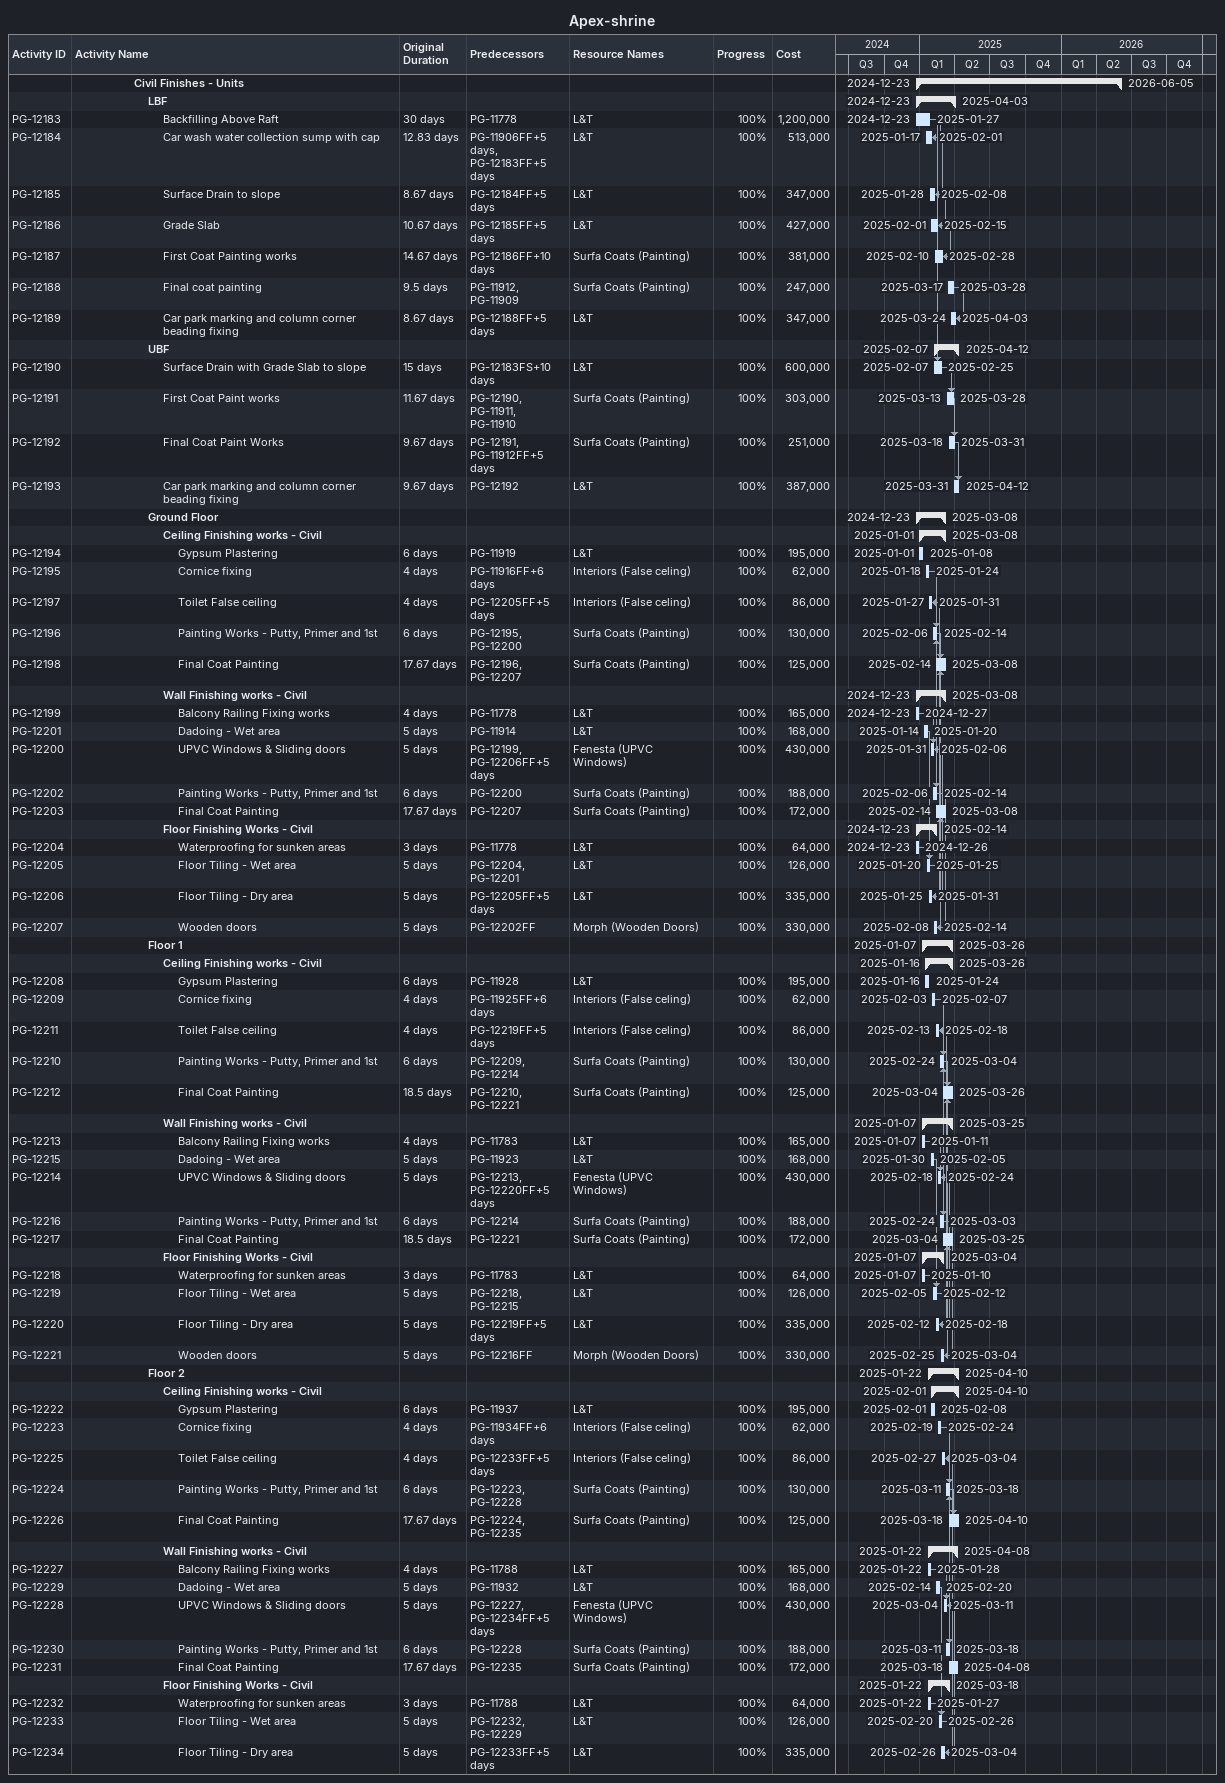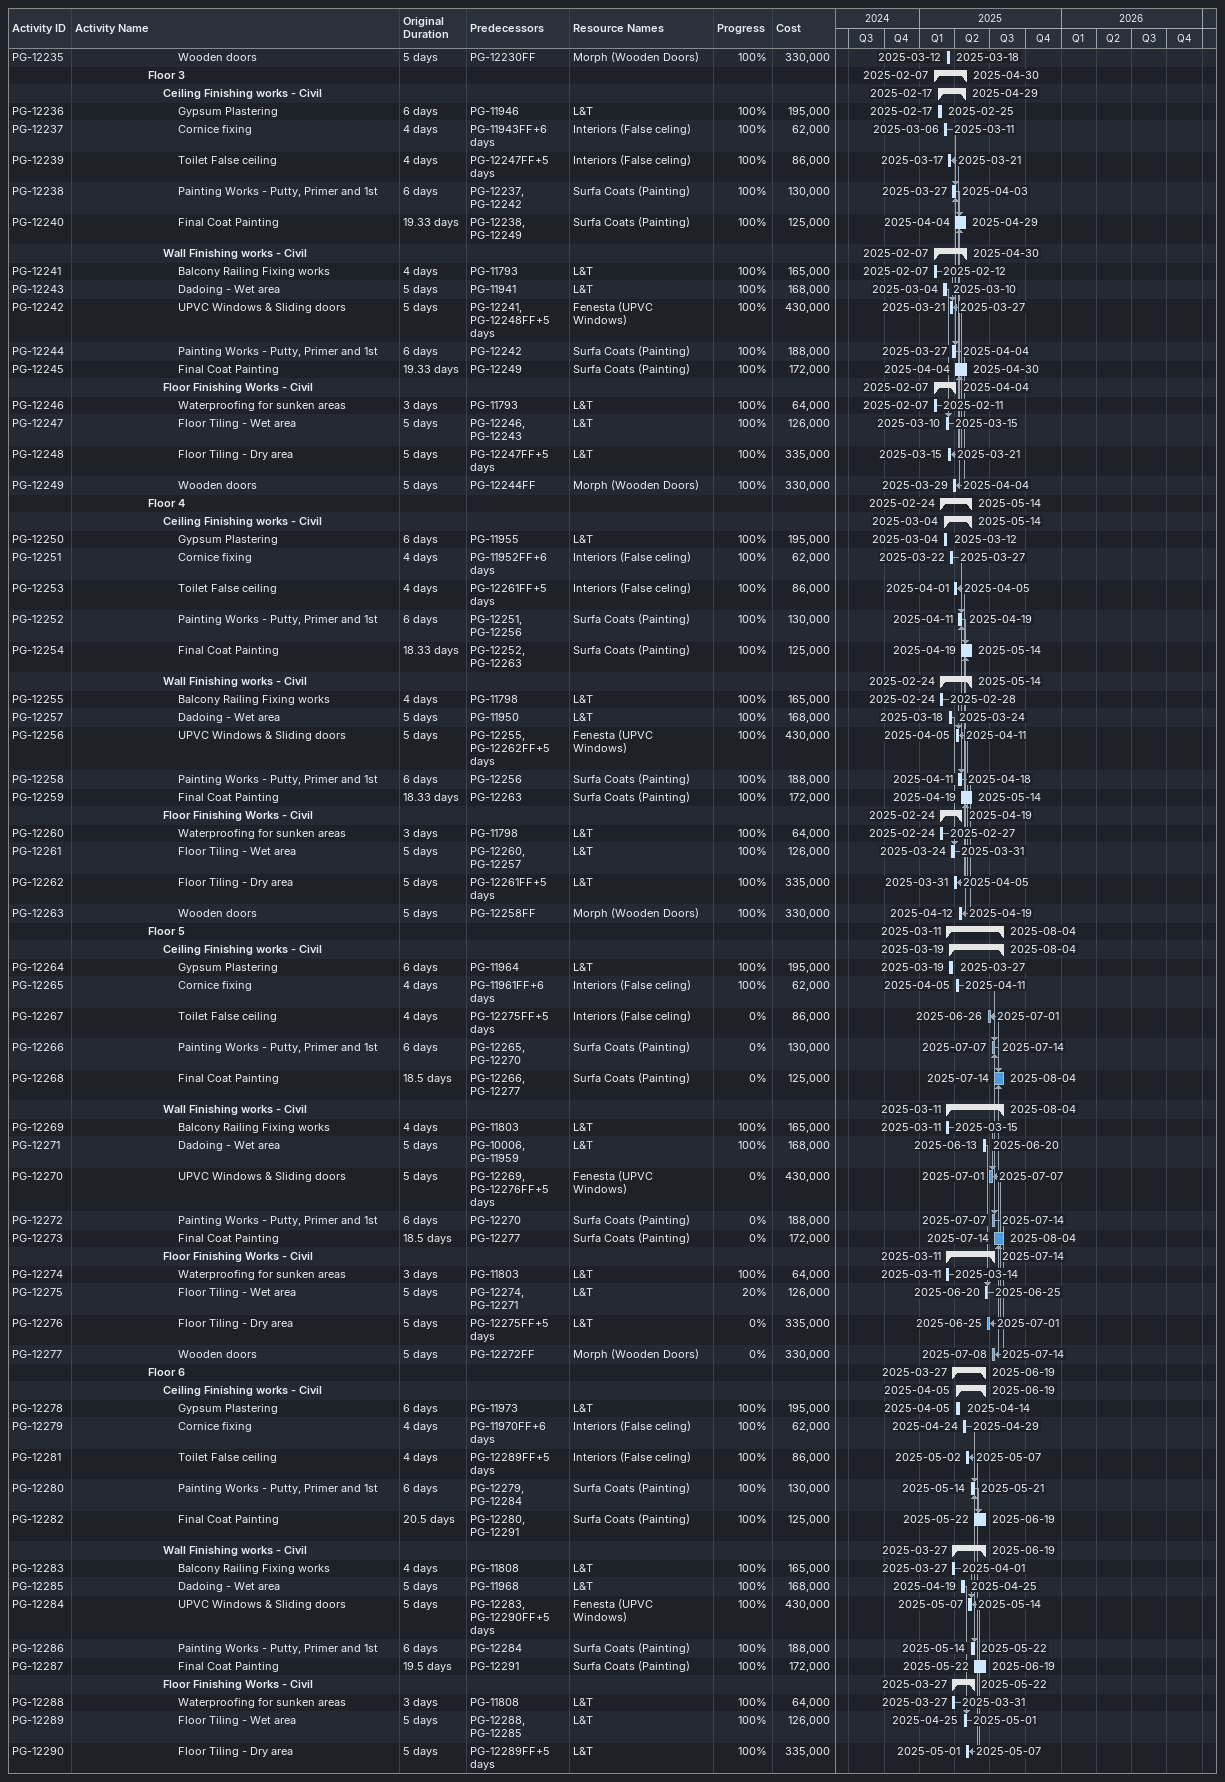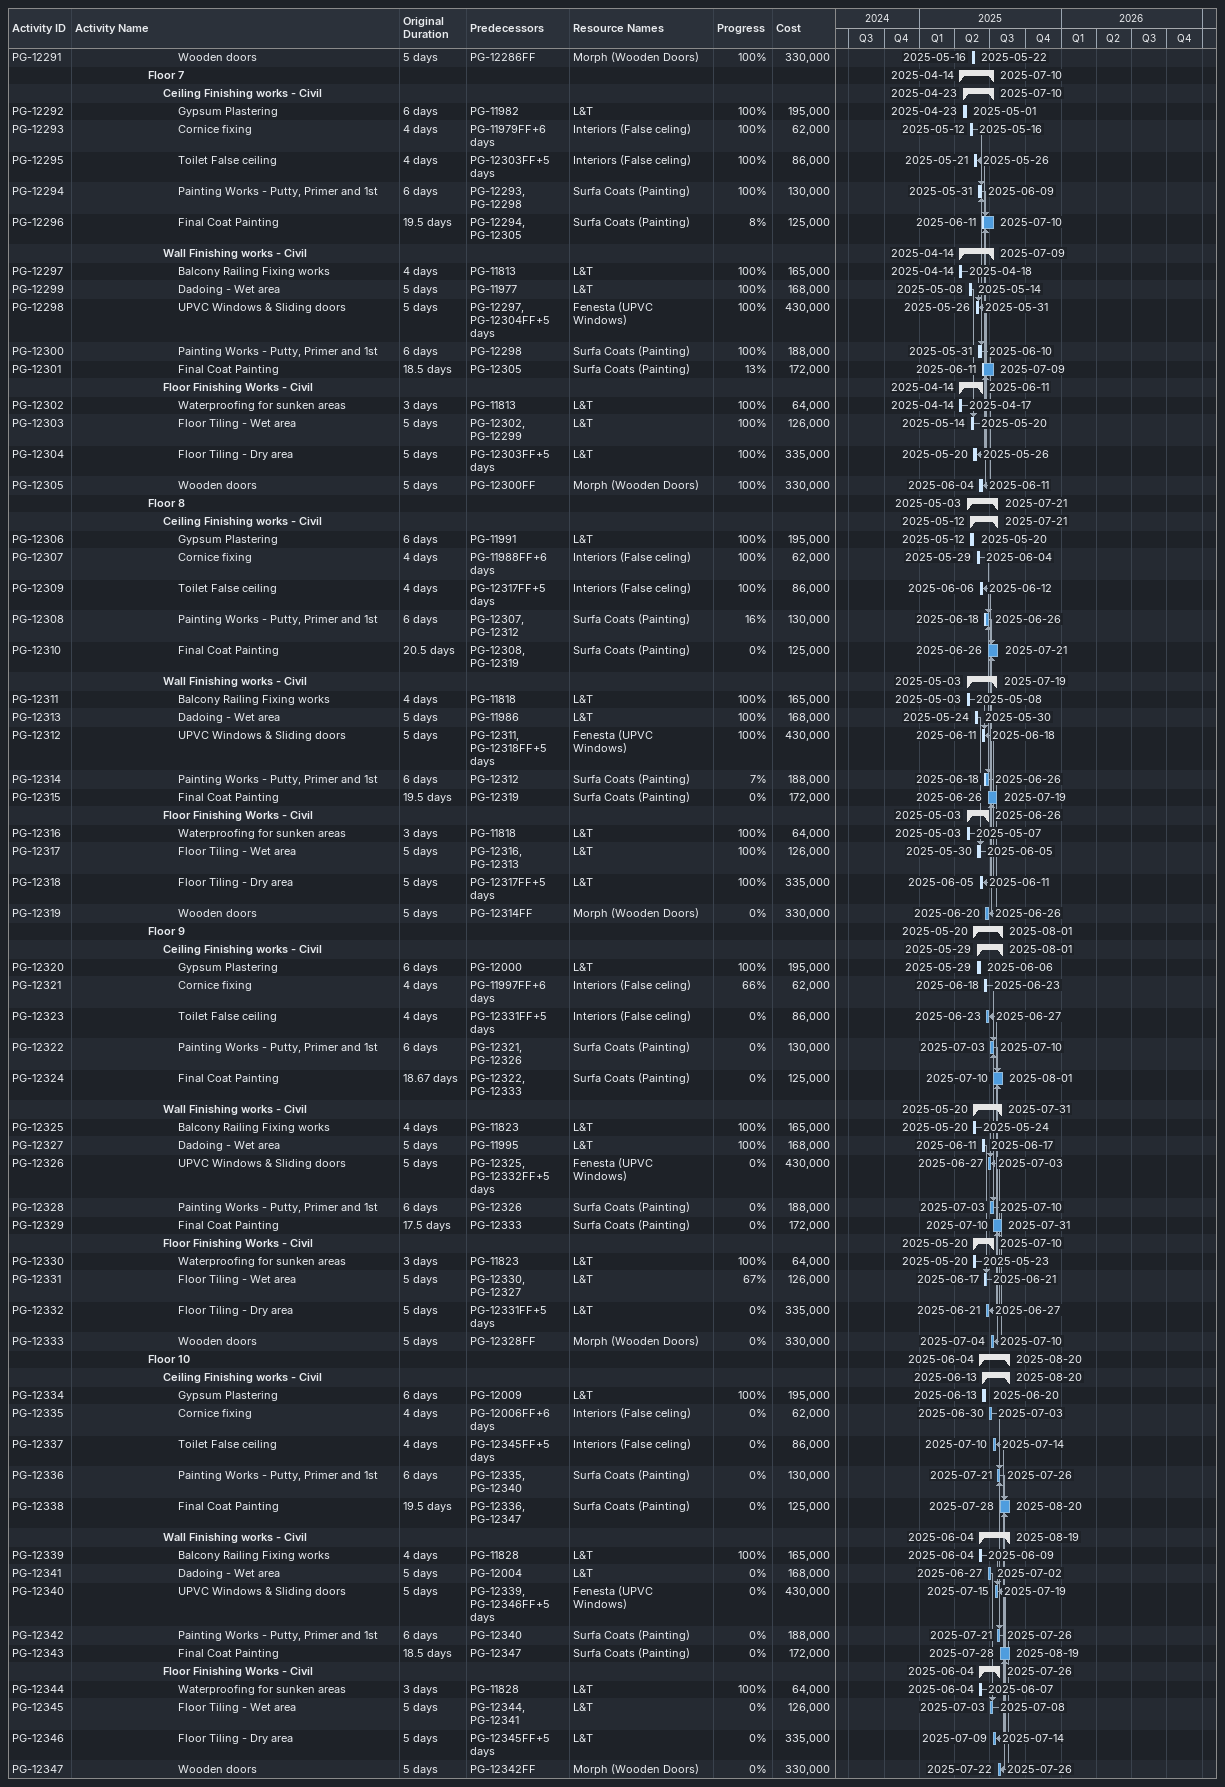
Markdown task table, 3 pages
Apex-shrine

| ID | Level | Task | Original duration | Start | Finish | Predecessors | Resources | % complete | Cost |
|---|---|---|---|---|---|---|---|---|---|
|  | 5 | **Civil Finishes - Units** |  | 2024-12-23 | 2026-06-05 |  |  |  |  |
|  | 6 | **LBF** |  | 2024-12-23 | 2025-04-03 |  |  |  |  |
| PG-12183 | 7 | Backfilling Above Raft | 30d | 2024-12-23 | 2025-01-27 | PG-11778 | L&T | 100 | 1200000 |
| PG-12184 | 7 | Car wash water collection sump with cap | 12.83d | 2025-01-17 | 2025-02-01 | PG-11906FF+5d, PG-12183FF+5d | L&T | 100 | 513000 |
| PG-12185 | 7 | Surface Drain to slope | 8.67d | 2025-01-28 | 2025-02-08 | PG-12184FF+5d | L&T | 100 | 347000 |
| PG-12186 | 7 | Grade Slab | 10.67d | 2025-02-01 | 2025-02-15 | PG-12185FF+5d | L&T | 100 | 427000 |
| PG-12187 | 7 | First Coat Painting works | 14.67d | 2025-02-10 | 2025-02-28 | PG-12186FF+10d | Surfa Coats (Painting) | 100 | 381000 |
| PG-12188 | 7 | Final coat painting | 9.5d | 2025-03-17 | 2025-03-28 | PG-11912, PG-11909 | Surfa Coats (Painting) | 100 | 247000 |
| PG-12189 | 7 | Car park marking and column corner beading fixing | 8.67d | 2025-03-24 | 2025-04-03 | PG-12188FF+5d | L&T | 100 | 347000 |
|  | 6 | **UBF** |  | 2025-02-07 | 2025-04-12 |  |  |  |  |
| PG-12190 | 7 | Surface Drain with Grade Slab to slope | 15d | 2025-02-07 | 2025-02-25 | PG-12183FS+10d | L&T | 100 | 600000 |
| PG-12191 | 7 | First Coat Paint works | 11.67d | 2025-03-13 | 2025-03-28 | PG-12190, PG-11911, PG-11910 | Surfa Coats (Painting) | 100 | 303000 |
| PG-12192 | 7 | Final Coat Paint Works | 9.67d | 2025-03-18 | 2025-03-31 | PG-12191, PG-11912FF+5d | Surfa Coats (Painting) | 100 | 251000 |
| PG-12193 | 7 | Car park marking and column corner beading fixing | 9.67d | 2025-03-31 | 2025-04-12 | PG-12192 | L&T | 100 | 387000 |
|  | 6 | **Ground Floor** |  | 2024-12-23 | 2025-03-08 |  |  |  |  |
|  | 7 | **Ceiling Finishing works - Civil** |  | 2025-01-01 | 2025-03-08 |  |  |  |  |
| PG-12194 | 8 | Gypsum Plastering | 6d | 2025-01-01 | 2025-01-08 | PG-11919 | L&T | 100 | 195000 |
| PG-12195 | 8 | Cornice fixing | 4d | 2025-01-18 | 2025-01-24 | PG-11916FF+6d | Interiors (False celing) | 100 | 62000 |
| PG-12197 | 8 | Toilet False ceiling | 4d | 2025-01-27 | 2025-01-31 | PG-12205FF+5d | Interiors (False celing) | 100 | 86000 |
| PG-12196 | 8 | Painting Works - Putty, Primer and 1st | 6d | 2025-02-06 | 2025-02-14 | PG-12195, PG-12200 | Surfa Coats (Painting) | 100 | 130000 |
| PG-12198 | 8 | Final Coat Painting | 17.67d | 2025-02-14 | 2025-03-08 | PG-12196, PG-12207 | Surfa Coats (Painting) | 100 | 125000 |
|  | 7 | **Wall Finishing works - Civil** |  | 2024-12-23 | 2025-03-08 |  |  |  |  |
| PG-12199 | 8 | Balcony Railing Fixing works | 4d | 2024-12-23 | 2024-12-27 | PG-11778 | L&T | 100 | 165000 |
| PG-12201 | 8 | Dadoing - Wet area | 5d | 2025-01-14 | 2025-01-20 | PG-11914 | L&T | 100 | 168000 |
| PG-12200 | 8 | UPVC Windows & Sliding doors | 5d | 2025-01-31 | 2025-02-06 | PG-12199, PG-12206FF+5d | Fenesta (UPVC Windows) | 100 | 430000 |
| PG-12202 | 8 | Painting Works - Putty, Primer and 1st | 6d | 2025-02-06 | 2025-02-14 | PG-12200 | Surfa Coats (Painting) | 100 | 188000 |
| PG-12203 | 8 | Final Coat Painting | 17.67d | 2025-02-14 | 2025-03-08 | PG-12207 | Surfa Coats (Painting) | 100 | 172000 |
|  | 7 | **Floor Finishing Works - Civil** |  | 2024-12-23 | 2025-02-14 |  |  |  |  |
| PG-12204 | 8 | Waterproofing for sunken areas | 3d | 2024-12-23 | 2024-12-26 | PG-11778 | L&T | 100 | 64000 |
| PG-12205 | 8 | Floor Tiling - Wet area | 5d | 2025-01-20 | 2025-01-25 | PG-12204, PG-12201 | L&T | 100 | 126000 |
| PG-12206 | 8 | Floor Tiling - Dry area | 5d | 2025-01-25 | 2025-01-31 | PG-12205FF+5d | L&T | 100 | 335000 |
| PG-12207 | 8 | Wooden doors | 5d | 2025-02-08 | 2025-02-14 | PG-12202FF | Morph (Wooden Doors) | 100 | 330000 |
|  | 6 | **Floor 1** |  | 2025-01-07 | 2025-03-26 |  |  |  |  |
|  | 7 | **Ceiling Finishing works - Civil** |  | 2025-01-16 | 2025-03-26 |  |  |  |  |
| PG-12208 | 8 | Gypsum Plastering | 6d | 2025-01-16 | 2025-01-24 | PG-11928 | L&T | 100 | 195000 |
| PG-12209 | 8 | Cornice fixing | 4d | 2025-02-03 | 2025-02-07 | PG-11925FF+6d | Interiors (False celing) | 100 | 62000 |
| PG-12211 | 8 | Toilet False ceiling | 4d | 2025-02-13 | 2025-02-18 | PG-12219FF+5d | Interiors (False celing) | 100 | 86000 |
| PG-12210 | 8 | Painting Works - Putty, Primer and 1st | 6d | 2025-02-24 | 2025-03-04 | PG-12209, PG-12214 | Surfa Coats (Painting) | 100 | 130000 |
| PG-12212 | 8 | Final Coat Painting | 18.5d | 2025-03-04 | 2025-03-26 | PG-12210, PG-12221 | Surfa Coats (Painting) | 100 | 125000 |
|  | 7 | **Wall Finishing works - Civil** |  | 2025-01-07 | 2025-03-25 |  |  |  |  |
| PG-12213 | 8 | Balcony Railing Fixing works | 4d | 2025-01-07 | 2025-01-11 | PG-11783 | L&T | 100 | 165000 |
| PG-12215 | 8 | Dadoing - Wet area | 5d | 2025-01-30 | 2025-02-05 | PG-11923 | L&T | 100 | 168000 |
| PG-12214 | 8 | UPVC Windows & Sliding doors | 5d | 2025-02-18 | 2025-02-24 | PG-12213, PG-12220FF+5d | Fenesta (UPVC Windows) | 100 | 430000 |
| PG-12216 | 8 | Painting Works - Putty, Primer and 1st | 6d | 2025-02-24 | 2025-03-03 | PG-12214 | Surfa Coats (Painting) | 100 | 188000 |
| PG-12217 | 8 | Final Coat Painting | 18.5d | 2025-03-04 | 2025-03-25 | PG-12221 | Surfa Coats (Painting) | 100 | 172000 |
|  | 7 | **Floor Finishing Works - Civil** |  | 2025-01-07 | 2025-03-04 |  |  |  |  |
| PG-12218 | 8 | Waterproofing for sunken areas | 3d | 2025-01-07 | 2025-01-10 | PG-11783 | L&T | 100 | 64000 |
| PG-12219 | 8 | Floor Tiling - Wet area | 5d | 2025-02-05 | 2025-02-12 | PG-12218, PG-12215 | L&T | 100 | 126000 |
| PG-12220 | 8 | Floor Tiling - Dry area | 5d | 2025-02-12 | 2025-02-18 | PG-12219FF+5d | L&T | 100 | 335000 |
| PG-12221 | 8 | Wooden doors | 5d | 2025-02-25 | 2025-03-04 | PG-12216FF | Morph (Wooden Doors) | 100 | 330000 |
|  | 6 | **Floor 2** |  | 2025-01-22 | 2025-04-10 |  |  |  |  |
|  | 7 | **Ceiling Finishing works - Civil** |  | 2025-02-01 | 2025-04-10 |  |  |  |  |
| PG-12222 | 8 | Gypsum Plastering | 6d | 2025-02-01 | 2025-02-08 | PG-11937 | L&T | 100 | 195000 |
| PG-12223 | 8 | Cornice fixing | 4d | 2025-02-19 | 2025-02-24 | PG-11934FF+6d | Interiors (False celing) | 100 | 62000 |
| PG-12225 | 8 | Toilet False ceiling | 4d | 2025-02-27 | 2025-03-04 | PG-12233FF+5d | Interiors (False celing) | 100 | 86000 |
| PG-12224 | 8 | Painting Works - Putty, Primer and 1st | 6d | 2025-03-11 | 2025-03-18 | PG-12223, PG-12228 | Surfa Coats (Painting) | 100 | 130000 |
| PG-12226 | 8 | Final Coat Painting | 17.67d | 2025-03-18 | 2025-04-10 | PG-12224, PG-12235 | Surfa Coats (Painting) | 100 | 125000 |
|  | 7 | **Wall Finishing works - Civil** |  | 2025-01-22 | 2025-04-08 |  |  |  |  |
| PG-12227 | 8 | Balcony Railing Fixing works | 4d | 2025-01-22 | 2025-01-28 | PG-11788 | L&T | 100 | 165000 |
| PG-12229 | 8 | Dadoing - Wet area | 5d | 2025-02-14 | 2025-02-20 | PG-11932 | L&T | 100 | 168000 |
| PG-12228 | 8 | UPVC Windows & Sliding doors | 5d | 2025-03-04 | 2025-03-11 | PG-12227, PG-12234FF+5d | Fenesta (UPVC Windows) | 100 | 430000 |
| PG-12230 | 8 | Painting Works - Putty, Primer and 1st | 6d | 2025-03-11 | 2025-03-18 | PG-12228 | Surfa Coats (Painting) | 100 | 188000 |
| PG-12231 | 8 | Final Coat Painting | 17.67d | 2025-03-18 | 2025-04-08 | PG-12235 | Surfa Coats (Painting) | 100 | 172000 |
|  | 7 | **Floor Finishing Works - Civil** |  | 2025-01-22 | 2025-03-18 |  |  |  |  |
| PG-12232 | 8 | Waterproofing for sunken areas | 3d | 2025-01-22 | 2025-01-27 | PG-11788 | L&T | 100 | 64000 |
| PG-12233 | 8 | Floor Tiling - Wet area | 5d | 2025-02-20 | 2025-02-26 | PG-12232, PG-12229 | L&T | 100 | 126000 |
| PG-12234 | 8 | Floor Tiling - Dry area | 5d | 2025-02-26 | 2025-03-04 | PG-12233FF+5d | L&T | 100 | 335000 |
| PG-12235 | 8 | Wooden doors | 5d | 2025-03-12 | 2025-03-18 | PG-12230FF | Morph (Wooden Doors) | 100 | 330000 |
|  | 6 | **Floor 3** |  | 2025-02-07 | 2025-04-30 |  |  |  |  |
|  | 7 | **Ceiling Finishing works - Civil** |  | 2025-02-17 | 2025-04-29 |  |  |  |  |
| PG-12236 | 8 | Gypsum Plastering | 6d | 2025-02-17 | 2025-02-25 | PG-11946 | L&T | 100 | 195000 |
| PG-12237 | 8 | Cornice fixing | 4d | 2025-03-06 | 2025-03-11 | PG-11943FF+6d | Interiors (False celing) | 100 | 62000 |
| PG-12239 | 8 | Toilet False ceiling | 4d | 2025-03-17 | 2025-03-21 | PG-12247FF+5d | Interiors (False celing) | 100 | 86000 |
| PG-12238 | 8 | Painting Works - Putty, Primer and 1st | 6d | 2025-03-27 | 2025-04-03 | PG-12237, PG-12242 | Surfa Coats (Painting) | 100 | 130000 |
| PG-12240 | 8 | Final Coat Painting | 19.33d | 2025-04-04 | 2025-04-29 | PG-12238, PG-12249 | Surfa Coats (Painting) | 100 | 125000 |
|  | 7 | **Wall Finishing works - Civil** |  | 2025-02-07 | 2025-04-30 |  |  |  |  |
| PG-12241 | 8 | Balcony Railing Fixing works | 4d | 2025-02-07 | 2025-02-12 | PG-11793 | L&T | 100 | 165000 |
| PG-12243 | 8 | Dadoing - Wet area | 5d | 2025-03-04 | 2025-03-10 | PG-11941 | L&T | 100 | 168000 |
| PG-12242 | 8 | UPVC Windows & Sliding doors | 5d | 2025-03-21 | 2025-03-27 | PG-12241, PG-12248FF+5d | Fenesta (UPVC Windows) | 100 | 430000 |
| PG-12244 | 8 | Painting Works - Putty, Primer and 1st | 6d | 2025-03-27 | 2025-04-04 | PG-12242 | Surfa Coats (Painting) | 100 | 188000 |
| PG-12245 | 8 | Final Coat Painting | 19.33d | 2025-04-04 | 2025-04-30 | PG-12249 | Surfa Coats (Painting) | 100 | 172000 |
|  | 7 | **Floor Finishing Works - Civil** |  | 2025-02-07 | 2025-04-04 |  |  |  |  |
| PG-12246 | 8 | Waterproofing for sunken areas | 3d | 2025-02-07 | 2025-02-11 | PG-11793 | L&T | 100 | 64000 |
| PG-12247 | 8 | Floor Tiling - Wet area | 5d | 2025-03-10 | 2025-03-15 | PG-12246, PG-12243 | L&T | 100 | 126000 |
| PG-12248 | 8 | Floor Tiling - Dry area | 5d | 2025-03-15 | 2025-03-21 | PG-12247FF+5d | L&T | 100 | 335000 |
| PG-12249 | 8 | Wooden doors | 5d | 2025-03-29 | 2025-04-04 | PG-12244FF | Morph (Wooden Doors) | 100 | 330000 |
|  | 6 | **Floor 4** |  | 2025-02-24 | 2025-05-14 |  |  |  |  |
|  | 7 | **Ceiling Finishing works - Civil** |  | 2025-03-04 | 2025-05-14 |  |  |  |  |
| PG-12250 | 8 | Gypsum Plastering | 6d | 2025-03-04 | 2025-03-12 | PG-11955 | L&T | 100 | 195000 |
| PG-12251 | 8 | Cornice fixing | 4d | 2025-03-22 | 2025-03-27 | PG-11952FF+6d | Interiors (False celing) | 100 | 62000 |
| PG-12253 | 8 | Toilet False ceiling | 4d | 2025-04-01 | 2025-04-05 | PG-12261FF+5d | Interiors (False celing) | 100 | 86000 |
| PG-12252 | 8 | Painting Works - Putty, Primer and 1st | 6d | 2025-04-11 | 2025-04-19 | PG-12251, PG-12256 | Surfa Coats (Painting) | 100 | 130000 |
| PG-12254 | 8 | Final Coat Painting | 18.33d | 2025-04-19 | 2025-05-14 | PG-12252, PG-12263 | Surfa Coats (Painting) | 100 | 125000 |
|  | 7 | **Wall Finishing works - Civil** |  | 2025-02-24 | 2025-05-14 |  |  |  |  |
| PG-12255 | 8 | Balcony Railing Fixing works | 4d | 2025-02-24 | 2025-02-28 | PG-11798 | L&T | 100 | 165000 |
| PG-12257 | 8 | Dadoing - Wet area | 5d | 2025-03-18 | 2025-03-24 | PG-11950 | L&T | 100 | 168000 |
| PG-12256 | 8 | UPVC Windows & Sliding doors | 5d | 2025-04-05 | 2025-04-11 | PG-12255, PG-12262FF+5d | Fenesta (UPVC Windows) | 100 | 430000 |
| PG-12258 | 8 | Painting Works - Putty, Primer and 1st | 6d | 2025-04-11 | 2025-04-18 | PG-12256 | Surfa Coats (Painting) | 100 | 188000 |
| PG-12259 | 8 | Final Coat Painting | 18.33d | 2025-04-19 | 2025-05-14 | PG-12263 | Surfa Coats (Painting) | 100 | 172000 |
|  | 7 | **Floor Finishing Works - Civil** |  | 2025-02-24 | 2025-04-19 |  |  |  |  |
| PG-12260 | 8 | Waterproofing for sunken areas | 3d | 2025-02-24 | 2025-02-27 | PG-11798 | L&T | 100 | 64000 |
| PG-12261 | 8 | Floor Tiling - Wet area | 5d | 2025-03-24 | 2025-03-31 | PG-12260, PG-12257 | L&T | 100 | 126000 |
| PG-12262 | 8 | Floor Tiling - Dry area | 5d | 2025-03-31 | 2025-04-05 | PG-12261FF+5d | L&T | 100 | 335000 |
| PG-12263 | 8 | Wooden doors | 5d | 2025-04-12 | 2025-04-19 | PG-12258FF | Morph (Wooden Doors) | 100 | 330000 |
|  | 6 | **Floor 5** |  | 2025-03-11 | 2025-08-04 |  |  |  |  |
|  | 7 | **Ceiling Finishing works - Civil** |  | 2025-03-19 | 2025-08-04 |  |  |  |  |
| PG-12264 | 8 | Gypsum Plastering | 6d | 2025-03-19 | 2025-03-27 | PG-11964 | L&T | 100 | 195000 |
| PG-12265 | 8 | Cornice fixing | 4d | 2025-04-05 | 2025-04-11 | PG-11961FF+6d | Interiors (False celing) | 100 | 62000 |
| PG-12267 | 8 | Toilet False ceiling | 4d | 2025-06-26 | 2025-07-01 | PG-12275FF+5d | Interiors (False celing) | 0 | 86000 |
| PG-12266 | 8 | Painting Works - Putty, Primer and 1st | 6d | 2025-07-07 | 2025-07-14 | PG-12265, PG-12270 | Surfa Coats (Painting) | 0 | 130000 |
| PG-12268 | 8 | Final Coat Painting | 18.5d | 2025-07-14 | 2025-08-04 | PG-12266, PG-12277 | Surfa Coats (Painting) | 0 | 125000 |
|  | 7 | **Wall Finishing works - Civil** |  | 2025-03-11 | 2025-08-04 |  |  |  |  |
| PG-12269 | 8 | Balcony Railing Fixing works | 4d | 2025-03-11 | 2025-03-15 | PG-11803 | L&T | 100 | 165000 |
| PG-12271 | 8 | Dadoing - Wet area | 5d | 2025-06-13 | 2025-06-20 | PG-10006, PG-11959 | L&T | 100 | 168000 |
| PG-12270 | 8 | UPVC Windows & Sliding doors | 5d | 2025-07-01 | 2025-07-07 | PG-12269, PG-12276FF+5d | Fenesta (UPVC Windows) | 0 | 430000 |
| PG-12272 | 8 | Painting Works - Putty, Primer and 1st | 6d | 2025-07-07 | 2025-07-14 | PG-12270 | Surfa Coats (Painting) | 0 | 188000 |
| PG-12273 | 8 | Final Coat Painting | 18.5d | 2025-07-14 | 2025-08-04 | PG-12277 | Surfa Coats (Painting) | 0 | 172000 |
|  | 7 | **Floor Finishing Works - Civil** |  | 2025-03-11 | 2025-07-14 |  |  |  |  |
| PG-12274 | 8 | Waterproofing for sunken areas | 3d | 2025-03-11 | 2025-03-14 | PG-11803 | L&T | 100 | 64000 |
| PG-12275 | 8 | Floor Tiling - Wet area | 5d | 2025-06-20 | 2025-06-25 | PG-12274, PG-12271 | L&T | 20 | 126000 |
| PG-12276 | 8 | Floor Tiling - Dry area | 5d | 2025-06-25 | 2025-07-01 | PG-12275FF+5d | L&T | 0 | 335000 |
| PG-12277 | 8 | Wooden doors | 5d | 2025-07-08 | 2025-07-14 | PG-12272FF | Morph (Wooden Doors) | 0 | 330000 |
|  | 6 | **Floor 6** |  | 2025-03-27 | 2025-06-19 |  |  |  |  |
|  | 7 | **Ceiling Finishing works - Civil** |  | 2025-04-05 | 2025-06-19 |  |  |  |  |
| PG-12278 | 8 | Gypsum Plastering | 6d | 2025-04-05 | 2025-04-14 | PG-11973 | L&T | 100 | 195000 |
| PG-12279 | 8 | Cornice fixing | 4d | 2025-04-24 | 2025-04-29 | PG-11970FF+6d | Interiors (False celing) | 100 | 62000 |
| PG-12281 | 8 | Toilet False ceiling | 4d | 2025-05-02 | 2025-05-07 | PG-12289FF+5d | Interiors (False celing) | 100 | 86000 |
| PG-12280 | 8 | Painting Works - Putty, Primer and 1st | 6d | 2025-05-14 | 2025-05-21 | PG-12279, PG-12284 | Surfa Coats (Painting) | 100 | 130000 |
| PG-12282 | 8 | Final Coat Painting | 20.5d | 2025-05-22 | 2025-06-19 | PG-12280, PG-12291 | Surfa Coats (Painting) | 100 | 125000 |
|  | 7 | **Wall Finishing works - Civil** |  | 2025-03-27 | 2025-06-19 |  |  |  |  |
| PG-12283 | 8 | Balcony Railing Fixing works | 4d | 2025-03-27 | 2025-04-01 | PG-11808 | L&T | 100 | 165000 |
| PG-12285 | 8 | Dadoing - Wet area | 5d | 2025-04-19 | 2025-04-25 | PG-11968 | L&T | 100 | 168000 |
| PG-12284 | 8 | UPVC Windows & Sliding doors | 5d | 2025-05-07 | 2025-05-14 | PG-12283, PG-12290FF+5d | Fenesta (UPVC Windows) | 100 | 430000 |
| PG-12286 | 8 | Painting Works - Putty, Primer and 1st | 6d | 2025-05-14 | 2025-05-22 | PG-12284 | Surfa Coats (Painting) | 100 | 188000 |
| PG-12287 | 8 | Final Coat Painting | 19.5d | 2025-05-22 | 2025-06-19 | PG-12291 | Surfa Coats (Painting) | 100 | 172000 |
|  | 7 | **Floor Finishing Works - Civil** |  | 2025-03-27 | 2025-05-22 |  |  |  |  |
| PG-12288 | 8 | Waterproofing for sunken areas | 3d | 2025-03-27 | 2025-03-31 | PG-11808 | L&T | 100 | 64000 |
| PG-12289 | 8 | Floor Tiling - Wet area | 5d | 2025-04-25 | 2025-05-01 | PG-12288, PG-12285 | L&T | 100 | 126000 |
| PG-12290 | 8 | Floor Tiling - Dry area | 5d | 2025-05-01 | 2025-05-07 | PG-12289FF+5d | L&T | 100 | 335000 |
| PG-12291 | 8 | Wooden doors | 5d | 2025-05-16 | 2025-05-22 | PG-12286FF | Morph (Wooden Doors) | 100 | 330000 |
|  | 6 | **Floor 7** |  | 2025-04-14 | 2025-07-10 |  |  |  |  |
|  | 7 | **Ceiling Finishing works - Civil** |  | 2025-04-23 | 2025-07-10 |  |  |  |  |
| PG-12292 | 8 | Gypsum Plastering | 6d | 2025-04-23 | 2025-05-01 | PG-11982 | L&T | 100 | 195000 |
| PG-12293 | 8 | Cornice fixing | 4d | 2025-05-12 | 2025-05-16 | PG-11979FF+6d | Interiors (False celing) | 100 | 62000 |
| PG-12295 | 8 | Toilet False ceiling | 4d | 2025-05-21 | 2025-05-26 | PG-12303FF+5d | Interiors (False celing) | 100 | 86000 |
| PG-12294 | 8 | Painting Works - Putty, Primer and 1st | 6d | 2025-05-31 | 2025-06-09 | PG-12293, PG-12298 | Surfa Coats (Painting) | 100 | 130000 |
| PG-12296 | 8 | Final Coat Painting | 19.5d | 2025-06-11 | 2025-07-10 | PG-12294, PG-12305 | Surfa Coats (Painting) | 8 | 125000 |
|  | 7 | **Wall Finishing works - Civil** |  | 2025-04-14 | 2025-07-09 |  |  |  |  |
| PG-12297 | 8 | Balcony Railing Fixing works | 4d | 2025-04-14 | 2025-04-18 | PG-11813 | L&T | 100 | 165000 |
| PG-12299 | 8 | Dadoing - Wet area | 5d | 2025-05-08 | 2025-05-14 | PG-11977 | L&T | 100 | 168000 |
| PG-12298 | 8 | UPVC Windows & Sliding doors | 5d | 2025-05-26 | 2025-05-31 | PG-12297, PG-12304FF+5d | Fenesta (UPVC Windows) | 100 | 430000 |
| PG-12300 | 8 | Painting Works - Putty, Primer and 1st | 6d | 2025-05-31 | 2025-06-10 | PG-12298 | Surfa Coats (Painting) | 100 | 188000 |
| PG-12301 | 8 | Final Coat Painting | 18.5d | 2025-06-11 | 2025-07-09 | PG-12305 | Surfa Coats (Painting) | 13 | 172000 |
|  | 7 | **Floor Finishing Works - Civil** |  | 2025-04-14 | 2025-06-11 |  |  |  |  |
| PG-12302 | 8 | Waterproofing for sunken areas | 3d | 2025-04-14 | 2025-04-17 | PG-11813 | L&T | 100 | 64000 |
| PG-12303 | 8 | Floor Tiling - Wet area | 5d | 2025-05-14 | 2025-05-20 | PG-12302, PG-12299 | L&T | 100 | 126000 |
| PG-12304 | 8 | Floor Tiling - Dry area | 5d | 2025-05-20 | 2025-05-26 | PG-12303FF+5d | L&T | 100 | 335000 |
| PG-12305 | 8 | Wooden doors | 5d | 2025-06-04 | 2025-06-11 | PG-12300FF | Morph (Wooden Doors) | 100 | 330000 |
|  | 6 | **Floor 8** |  | 2025-05-03 | 2025-07-21 |  |  |  |  |
|  | 7 | **Ceiling Finishing works - Civil** |  | 2025-05-12 | 2025-07-21 |  |  |  |  |
| PG-12306 | 8 | Gypsum Plastering | 6d | 2025-05-12 | 2025-05-20 | PG-11991 | L&T | 100 | 195000 |
| PG-12307 | 8 | Cornice fixing | 4d | 2025-05-29 | 2025-06-04 | PG-11988FF+6d | Interiors (False celing) | 100 | 62000 |
| PG-12309 | 8 | Toilet False ceiling | 4d | 2025-06-06 | 2025-06-12 | PG-12317FF+5d | Interiors (False celing) | 100 | 86000 |
| PG-12308 | 8 | Painting Works - Putty, Primer and 1st | 6d | 2025-06-18 | 2025-06-26 | PG-12307, PG-12312 | Surfa Coats (Painting) | 16 | 130000 |
| PG-12310 | 8 | Final Coat Painting | 20.5d | 2025-06-26 | 2025-07-21 | PG-12308, PG-12319 | Surfa Coats (Painting) | 0 | 125000 |
|  | 7 | **Wall Finishing works - Civil** |  | 2025-05-03 | 2025-07-19 |  |  |  |  |
| PG-12311 | 8 | Balcony Railing Fixing works | 4d | 2025-05-03 | 2025-05-08 | PG-11818 | L&T | 100 | 165000 |
| PG-12313 | 8 | Dadoing - Wet area | 5d | 2025-05-24 | 2025-05-30 | PG-11986 | L&T | 100 | 168000 |
| PG-12312 | 8 | UPVC Windows & Sliding doors | 5d | 2025-06-11 | 2025-06-18 | PG-12311, PG-12318FF+5d | Fenesta (UPVC Windows) | 100 | 430000 |
| PG-12314 | 8 | Painting Works - Putty, Primer and 1st | 6d | 2025-06-18 | 2025-06-26 | PG-12312 | Surfa Coats (Painting) | 7 | 188000 |
| PG-12315 | 8 | Final Coat Painting | 19.5d | 2025-06-26 | 2025-07-19 | PG-12319 | Surfa Coats (Painting) | 0 | 172000 |
|  | 7 | **Floor Finishing Works - Civil** |  | 2025-05-03 | 2025-06-26 |  |  |  |  |
| PG-12316 | 8 | Waterproofing for sunken areas | 3d | 2025-05-03 | 2025-05-07 | PG-11818 | L&T | 100 | 64000 |
| PG-12317 | 8 | Floor Tiling - Wet area | 5d | 2025-05-30 | 2025-06-05 | PG-12316, PG-12313 | L&T | 100 | 126000 |
| PG-12318 | 8 | Floor Tiling - Dry area | 5d | 2025-06-05 | 2025-06-11 | PG-12317FF+5d | L&T | 100 | 335000 |
| PG-12319 | 8 | Wooden doors | 5d | 2025-06-20 | 2025-06-26 | PG-12314FF | Morph (Wooden Doors) | 0 | 330000 |
|  | 6 | **Floor 9** |  | 2025-05-20 | 2025-08-01 |  |  |  |  |
|  | 7 | **Ceiling Finishing works - Civil** |  | 2025-05-29 | 2025-08-01 |  |  |  |  |
| PG-12320 | 8 | Gypsum Plastering | 6d | 2025-05-29 | 2025-06-06 | PG-12000 | L&T | 100 | 195000 |
| PG-12321 | 8 | Cornice fixing | 4d | 2025-06-18 | 2025-06-23 | PG-11997FF+6d | Interiors (False celing) | 66 | 62000 |
| PG-12323 | 8 | Toilet False ceiling | 4d | 2025-06-23 | 2025-06-27 | PG-12331FF+5d | Interiors (False celing) | 0 | 86000 |
| PG-12322 | 8 | Painting Works - Putty, Primer and 1st | 6d | 2025-07-03 | 2025-07-10 | PG-12321, PG-12326 | Surfa Coats (Painting) | 0 | 130000 |
| PG-12324 | 8 | Final Coat Painting | 18.67d | 2025-07-10 | 2025-08-01 | PG-12322, PG-12333 | Surfa Coats (Painting) | 0 | 125000 |
|  | 7 | **Wall Finishing works - Civil** |  | 2025-05-20 | 2025-07-31 |  |  |  |  |
| PG-12325 | 8 | Balcony Railing Fixing works | 4d | 2025-05-20 | 2025-05-24 | PG-11823 | L&T | 100 | 165000 |
| PG-12327 | 8 | Dadoing - Wet area | 5d | 2025-06-11 | 2025-06-17 | PG-11995 | L&T | 100 | 168000 |
| PG-12326 | 8 | UPVC Windows & Sliding doors | 5d | 2025-06-27 | 2025-07-03 | PG-12325, PG-12332FF+5d | Fenesta (UPVC Windows) | 0 | 430000 |
| PG-12328 | 8 | Painting Works - Putty, Primer and 1st | 6d | 2025-07-03 | 2025-07-10 | PG-12326 | Surfa Coats (Painting) | 0 | 188000 |
| PG-12329 | 8 | Final Coat Painting | 17.5d | 2025-07-10 | 2025-07-31 | PG-12333 | Surfa Coats (Painting) | 0 | 172000 |
|  | 7 | **Floor Finishing Works - Civil** |  | 2025-05-20 | 2025-07-10 |  |  |  |  |
| PG-12330 | 8 | Waterproofing for sunken areas | 3d | 2025-05-20 | 2025-05-23 | PG-11823 | L&T | 100 | 64000 |
| PG-12331 | 8 | Floor Tiling - Wet area | 5d | 2025-06-17 | 2025-06-21 | PG-12330, PG-12327 | L&T | 67 | 126000 |
| PG-12332 | 8 | Floor Tiling - Dry area | 5d | 2025-06-21 | 2025-06-27 | PG-12331FF+5d | L&T | 0 | 335000 |
| PG-12333 | 8 | Wooden doors | 5d | 2025-07-04 | 2025-07-10 | PG-12328FF | Morph (Wooden Doors) | 0 | 330000 |
|  | 6 | **Floor 10** |  | 2025-06-04 | 2025-08-20 |  |  |  |  |
|  | 7 | **Ceiling Finishing works - Civil** |  | 2025-06-13 | 2025-08-20 |  |  |  |  |
| PG-12334 | 8 | Gypsum Plastering | 6d | 2025-06-13 | 2025-06-20 | PG-12009 | L&T | 100 | 195000 |
| PG-12335 | 8 | Cornice fixing | 4d | 2025-06-30 | 2025-07-03 | PG-12006FF+6d | Interiors (False celing) | 0 | 62000 |
| PG-12337 | 8 | Toilet False ceiling | 4d | 2025-07-10 | 2025-07-14 | PG-12345FF+5d | Interiors (False celing) | 0 | 86000 |
| PG-12336 | 8 | Painting Works - Putty, Primer and 1st | 6d | 2025-07-21 | 2025-07-26 | PG-12335, PG-12340 | Surfa Coats (Painting) | 0 | 130000 |
| PG-12338 | 8 | Final Coat Painting | 19.5d | 2025-07-28 | 2025-08-20 | PG-12336, PG-12347 | Surfa Coats (Painting) | 0 | 125000 |
|  | 7 | **Wall Finishing works - Civil** |  | 2025-06-04 | 2025-08-19 |  |  |  |  |
| PG-12339 | 8 | Balcony Railing Fixing works | 4d | 2025-06-04 | 2025-06-09 | PG-11828 | L&T | 100 | 165000 |
| PG-12341 | 8 | Dadoing - Wet area | 5d | 2025-06-27 | 2025-07-02 | PG-12004 | L&T | 0 | 168000 |
| PG-12340 | 8 | UPVC Windows & Sliding doors | 5d | 2025-07-15 | 2025-07-19 | PG-12339, PG-12346FF+5d | Fenesta (UPVC Windows) | 0 | 430000 |
| PG-12342 | 8 | Painting Works - Putty, Primer and 1st | 6d | 2025-07-21 | 2025-07-26 | PG-12340 | Surfa Coats (Painting) | 0 | 188000 |
| PG-12343 | 8 | Final Coat Painting | 18.5d | 2025-07-28 | 2025-08-19 | PG-12347 | Surfa Coats (Painting) | 0 | 172000 |
|  | 7 | **Floor Finishing Works - Civil** |  | 2025-06-04 | 2025-07-26 |  |  |  |  |
| PG-12344 | 8 | Waterproofing for sunken areas | 3d | 2025-06-04 | 2025-06-07 | PG-11828 | L&T | 100 | 64000 |
| PG-12345 | 8 | Floor Tiling - Wet area | 5d | 2025-07-03 | 2025-07-08 | PG-12344, PG-12341 | L&T | 0 | 126000 |
| PG-12346 | 8 | Floor Tiling - Dry area | 5d | 2025-07-09 | 2025-07-14 | PG-12345FF+5d | L&T | 0 | 335000 |
| PG-12347 | 8 | Wooden doors | 5d | 2025-07-22 | 2025-07-26 | PG-12342FF | Morph (Wooden Doors) | 0 | 330000 |
